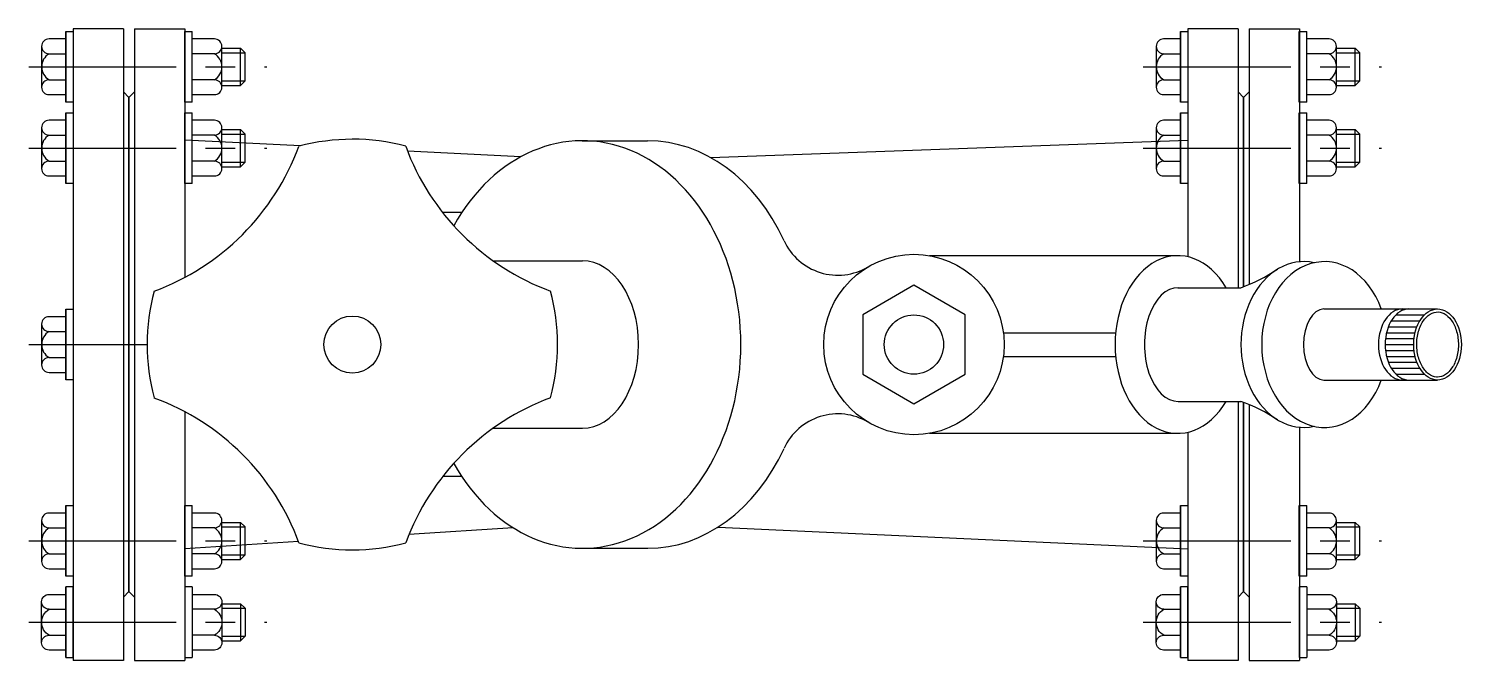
# Model space of a CAD drawing. Header units: millimetres. Extents: x 1218 to 72853, y -34712 to 16286.
# Drawn here: x 63062.9 to 63371.4, y 13498.2 to 13634.2 of the extents above; entities that cross this region are included whole.
import ezdxf

# ---------------------------------------------------------------- set-up
doc = ezdxf.new("R2010")
doc.units = ezdxf.units.MM
doc.linetypes.add('CENTER', pattern=[50.8, 31.75, -6.35, 6.35, -6.35])
doc.styles.get("Standard").update_dxf_attribs({"font": 'arial.ttf'})

# ---------------------------------------------------------------- blocks, each defined once
blk = doc.blocks.new('dai oc M20')
for p, q in [((25872.54, -5702.26, 1381.48), (25872.54, -5698.26, 1381.48)), ((25872.54, -5698.26, 1381.48), (25910.54, -5698.26, 1381.48)), ((25910.54, -5698.26, 1381.48), (25910.54, -5702.26, 1381.48)), ((25872.54, -5702.26, 1381.48), (25910.54, -5702.26, 1381.48)), ((25876.54, -5702.26, 1381.48), (25876.54, -5714.28, 1381.48)), ((25906.54, -5714.28, 1381.48), (25906.54, -5702.26, 1381.48)), ((25880.45, -5718.26, 1381.48), (25902.63, -5718.26, 1381.48)), ((25881.54, -5718.26, 1381.48), (25881.54, -5728.26, 1381.48)), ((25884.04, -5718.26, 1381.48), (25884.04, -5730.76, 1381.48)), ((25899.04, -5718.26, 1381.48), (25899.04, -5730.76, 1381.48)), ((25901.54, -5718.26, 1381.48), (25901.54, -5728.26, 1381.48)), ((25881.54, -5728.26, 1381.48), (25901.54, -5728.26, 1381.48)), ((25884.04, -5730.76, 1381.48), (25881.54, -5728.26, 1381.48)), ((25899.04, -5730.76, 1381.48), (25901.54, -5728.26, 1381.48)), ((25884.04, -5730.76, 1381.48), (25899.04, -5730.76, 1381.48))]:
    blk.add_line(p, q)
at = {"elevation": 1381.48}
for points in [[(25884.54, -5714.28), (25884.54, -5702.26)], [(25898.54, -5714.28), (25898.54, -5702.26)]]:
    blk.add_lwpolyline(points, dxfattribs=at)
for centre, radius, start, end in [((25880.54, -5714.26, 1381.48), 4, 180.24779, 359.75221), ((25891.54, -5710.12, 1381.48), 8.14, 210.73121, 329.26879), ((25902.54, -5714.26, 1381.48), 4, 180.24779, 359.75221)]:
    blk.add_arc(centre, radius, start, end)
blk = doc.blocks.new('bulong M20')
for p, q in [((25902.63, -5629.26, 1381.48), (25880.45, -5629.26, 1381.48)), ((25876.54, -5633.24, 1381.48), (25876.54, -5642.26, 1381.48)), ((25906.54, -5642.26, 1381.48), (25906.54, -5633.24, 1381.48)), ((25872.54, -5642.26, 1381.48), (25910.54, -5642.26, 1381.48)), ((25872.54, -5646.26, 1381.48), (25872.54, -5642.26, 1381.48)), ((25910.54, -5642.26, 1381.48), (25872.54, -5642.26, 1381.48)), ((25910.54, -5642.26, 1381.48), (25910.54, -5646.26, 1381.48)), ((25910.54, -5646.26, 1381.48), (25872.54, -5646.26, 1381.48))]:
    blk.add_line(p, q)
at = {"elevation": 1381.48}
for points in [[(25884.54, -5633.24), (25884.54, -5642.26)], [(25898.54, -5633.24), (25898.54, -5642.26)]]:
    blk.add_lwpolyline(points, dxfattribs=at)
for centre, radius, start, end in [((25880.54, -5633.26, 1381.48), 4, 0.24779, 179.75221), ((25891.54, -5637.41, 1381.48), 8.14, 30.73121, 149.26879), ((25902.54, -5633.26, 1381.48), 4, 0.24779, 179.75221)]:
    blk.add_arc(centre, radius, start, end)
blk = doc.blocks.new('VANCANBANG-DN80 PCCC')
at = {"linetype": 'Continuous'}
for p, q in [((-181.02, 68), (-181.02, -68)), ((-170.22, 68), (-181.02, 68)), ((-170.22, 68), (-170.22, -68)), ((-167.82, 68), (-167.82, -68)), ((-167.82, 68), (-157.02, 68)), ((-157.02, 68), (-157.02, 14.44)), ((58.98, 68), (58.98, 18.89)), ((69.78, 68), (58.98, 68)), ((69.78, 68), (69.78, 12.24)), ((72.18, 68), (72.18, 12.92)), ((72.18, 68), (82.98, 68)), ((82.98, 68), (82.98, 17.81)), ((-169.02, 53.2), (-170.22, 54.4)), ((-169.02, 53.2), (-167.82, 54.4)), ((-169.02, 53.2), (-169.02, -53.2)), ((-169.02, 53.2), (-169.02, -53.2)), ((70.98, 53.2), (69.78, 54.4)), ((70.98, 53.2), (72.18, 54.4)), ((70.98, 53.2), (70.98, 12.46)), ((70.98, 53.2), (70.98, 12.46)), ((-132.09, 42.77), (-157.02, 44)), ((-71.41, 43.87), (-57.34, 43.87)), ((-43.81, 40.28), (58.98, 44)), ((-84.66, 40.42), (-109.04, 41.62)), ((-97.37, 28.43), (-101.5, 28.43)), ((56.83, 19.13), (3.33, 19.13)), ((-90.6, 18.02), (-71.4, 18.03)), ((56.83, 12.24), (70.36, 12.24)), ((88.25, 7.65), (112.74, 7.65)), ((103.76, 6.38), (109.91, 6.38)), ((105.15, 7.34), (105.15, 7.65)), ((106.59, 7.65), (112.74, 7.65)), ((102.15, 3.83), (108.31, 3.83)), ((102.77, 5.1), (108.92, 5.1)), ((101.47, 0), (107.62, 0)), ((101.54, 1.28), (107.69, 1.28)), ((101.76, 2.55), (107.91, 2.55)), ((101.54, -1.28), (107.69, -1.28)), ((101.76, -2.55), (107.91, -2.55)), ((102.15, -3.83), (108.31, -3.83)), ((102.77, -5.1), (108.92, -5.1)), ((88.25, -7.65), (112.74, -7.65)), ((103.76, -6.38), (109.91, -6.38)), ((105.15, -7.65), (105.15, -7.34)), ((106.59, -7.65), (112.74, -7.65)), ((56.88, -12.24), (70.36, -12.24)), ((69.78, -12.24), (69.78, -68)), ((-157.02, -14.46), (-157.02, -68)), ((70.98, -12.46), (70.98, -53.2)), ((70.98, -12.46), (70.98, -53.2)), ((72.18, -12.92), (72.18, -68)), ((-90.63, -18.03), (-71.39, -18.03)), ((82.98, -17.81), (82.98, -68)), ((56.83, -19.13), (3.33, -19.13)), ((58.98, -18.89), (58.98, -68)), ((-97.37, -28.43), (-101.49, -28.43)), ((-86.27, -39.47), (-108.74, -40.91)), ((-42.17, -39.3), (58.98, -44)), ((-132.51, -42.43), (-157.02, -44)), ((-71.38, -43.87), (-57.31, -43.86)), ((-169.02, -53.2), (-170.22, -54.4)), ((-169.02, -53.2), (-167.82, -54.4)), ((70.98, -53.2), (69.78, -54.4)), ((70.98, -53.2), (72.18, -54.4)), ((-170.22, -68), (-181.02, -68)), ((-167.82, -68), (-157.02, -68)), ((69.78, -68), (58.98, -68)), ((72.18, -68), (82.98, -68))]:
    blk.add_line(p, q, dxfattribs=at)
at = {"linetype": 'CENTER'}
for p, q in [((-190.62, 59.8), (-139.34, 59.8)), ((49.38, 59.8), (100.66, 59.8)), ((-190.62, 42.28), (-139.34, 42.28)), ((49.38, 42.28), (100.66, 42.28)), ((-190.62, 0), (-165.13, 0)), ((-190.62, -42.28), (-139.34, -42.28)), ((49.38, -42.28), (100.66, -42.28)), ((-190.62, -59.8), (-139.34, -59.8)), ((49.38, -59.8), (100.66, -59.8))]:
    blk.add_line(p, q, dxfattribs=at)
for p, q in [((-169.02, -53.4), (-169.02, 53.4)), ((70.98, 12.46), (70.98, 53.4)), ((70.98, -53.4), (70.98, -12.46))]:
    blk.add_line(p, q)
at = {"linetype": 'CENTER', "ltscale": 0.8}
for p, q in [((19.25, 2.55), (43.43, 2.55)), ((19.25, -2.55), (43.43, -2.55))]:
    blk.add_line(p, q, dxfattribs=at)
at = {"linetype": 'Continuous'}
blk.add_lwpolyline([(0, -12.75), (11.04, -6.38), (11.04, 6.38), (0, 12.75), (-11.04, 6.38), (-11.04, -6.38)], close=True, dxfattribs=at)
for centre, radius in [((0, 0), 19.42), ((0, 0), 6.38), ((-120.93, 0), 6.14)]:
    blk.add_circle(centre, radius, dxfattribs=at)
for centre, radius, start, end in [((-120.93, 0), 44.2, 74.9358, 105.0977), ((-181.76, 60.79), 52.54, 290.2095, 339.8239), ((-60.14, 60.83), 52.54, 200.2095, 249.8239), ((-16.39, 27.68), 12.75, 204.7175, 300.634), ((59.69, 43.3), 32.84, 288.9525, 304.5359), ((-120.93, 0), 44.2, 164.9023, 195.0642), ((-120.93, 0), 44.2, 344.9358, 15.0977), ((-181.72, -60.83), 52.54, 20.2095, 69.8239), ((-60.1, -60.79), 52.54, 110.2095, 159.8239), ((59.69, -43.3), 32.84, 55.4641, 71.0475), ((-16.39, -27.68), 12.75, 59.3683, 155.2819), ((-120.93, 0), 44.2, 254.9358, 285.0977)]:
    blk.add_arc(centre, radius, start, end, dxfattribs=at)
for centre, major_axis, ratio, start_param, end_param in [((-71.39, 0), (-0.01, 43.87), 0.777514, 2.193196, 7.23108), ((-57.32, 0), (-0.01, 43.87), 0.777514, 5.246597, 6.283185), ((56.83, 0), (0, -19.13), 0.707107, 2.264962, 7.159828), ((83.94, 0), (0, -17.85), 0.757614, 2.976201, 6.448577), ((88.4, 0), (0, -17.85), 0.757614, 2.013707, 7.411071), ((-71.39, 0), (-0.01, 18.03), 0.670315, 3.141593, 6.283185), ((56.86, 0), (0, -12.24), 0.591207, 3.13788, 6.286898), ((88.25, 0), (0, -7.65), 0.570197, 3.141593, 6.283185), ((105.15, 0), (0, -7.65), 0.669487, 3.141593, 6.283185), ((106.59, 0), (0, -7.65), 0.669487, 3.141593, 6.283185), ((-57.32, 0), (-0.01, 43.87), 0.777514, 3.141593, 4.177496)]:
    blk.add_ellipse(centre, major_axis=major_axis, ratio=ratio, start_param=start_param, end_param=end_param, dxfattribs=at)
blk.add_ellipse((112.74, 0), major_axis=(0, -7.65), ratio=0.669487, dxfattribs=at)
blk.add_open_spline([(112.74, -7.01), (113.32, -7.01), (113.9, -6.84), (115.01, -6.1), (115.54, -5.55), (116.42, -4.12), (116.76, -3.25), (117.19, -1.37), (117.27, -0.35), (117.15, 1.64), (116.95, 2.61), (116.31, 4.34), (115.87, 5.09), (114.87, 6.24), (114.3, 6.63), (113.16, 7.04), (112.58, 7.07), (111.43, 6.76), (110.85, 6.42), (109.81, 5.37), (109.35, 4.66), (108.65, 3), (108.41, 2.05), (108.21, 0.08), (108.25, -0.95), (108.61, -2.87), (108.92, -3.76), (109.74, -5.27), (110.25, -5.88), (111.34, -6.72), (111.92, -6.95), (112.58, -7.01), (112.66, -7.01), (112.74, -7.01)], degree=3, knots=[0, 0, 0, 0, 0.414967, 0.414967, 0.829934, 0.829934, 1.244902, 1.244902, 1.659869, 1.659869, 2.074836, 2.074836, 2.489803, 2.489803, 2.904771, 2.904771, 3.319738, 3.319738, 3.734705, 3.734705, 4.149672, 4.149672, 4.56464, 4.56464, 4.979607, 4.979607, 5.394574, 5.394574, 5.809541, 5.809541, 6.224509, 6.224509, 6.283185, 6.283185, 6.283185, 6.283185], dxfattribs=at)
at = {"yscale": 0.3999999999941793}
for name, p, xscale, zscale, rotation in [('bulong M20', (-2439.53, -10296.82, -552.59), 0.3999999999941793, 0.3999999999941793, 90.00000000000001), ('dai oc M20', (-2436.33, -10296.82, -552.59), 0.3999999999941793, 0.3999999999941793, 90.00000000000001), ('bulong M20', (-2199.53, -10296.82, -552.59), 0.3999999999941793, 0.3999999999941793, 90.00000000000001), ('dai oc M20', (-2196.33, -10296.82, -552.59), 0.3999999999941793, 0.3999999999941793, 90.00000000000001), ('bulong M20', (-2439.53, -10314.33, -552.59), 0.3999999999941793, 0.3999999999941793, 90.00000000000001), ('dai oc M20', (-2436.33, -10314.33, -552.59), 0.3999999999941793, 0.3999999999941793, 90.00000000000001), ('bulong M20', (-2199.53, -10314.33, -552.59), 0.3999999999941793, 0.3999999999941793, 90.00000000000001), ('dai oc M20', (-2196.33, -10314.33, -552.59), 0.3999999999941793, 0.3999999999941793, 90.00000000000001), ('bulong M20', (-2439.53, -10356.62, -552.59), 0.3999999999941793, 0.3999999999941793, 90.00000000000001), ('bulong M20', (-2439.53, -10398.9, -552.59), 0.3999999999941793, 0.3999999999941793, 90.00000000000001), ('dai oc M20', (-2436.33, -10398.9, -552.59), 0.3999999999941793, 0.3999999999941793, 90.00000000000001), ('bulong M20', (-2199.53, -10398.9, -552.59), 0.3999999999941793, 0.3999999999941793, 90.00000000000001), ('dai oc M20', (-2196.33, -10398.9, -552.59), 0.3999999999941793, 0.3999999999941793, 90.00000000000001), ('bulong M20', (-2439.53, 10296.82, -552.59), -0.3999999999941793, 0.3999999999941792, 90), ('dai oc M20', (-2436.33, 10296.82, -552.59), -0.3999999999941793, 0.3999999999941792, 90), ('bulong M20', (-2199.53, 10296.82, -552.59), -0.3999999999941793, 0.3999999999941792, 90), ('dai oc M20', (-2196.33, 10296.82, -552.59), -0.3999999999941793, 0.3999999999941792, 90)]:
    blk.add_blockref(name, p, dxfattribs=dict(at, xscale=xscale, zscale=zscale, rotation=rotation))
at = {"flags": 1}
for p in [(-181.02, 0), (82.98, 0)]:
    blk.add_attdef('AMC', p, '', height=0.2, rotation=90, dxfattribs=at)

msp = doc.modelspace()

# ---------------------------------------------------------------- block references
msp.add_blockref('VANCANBANG-DN80 PCCC', (63253.52, 13566.16))

doc.saveas('drawing.dxf')
